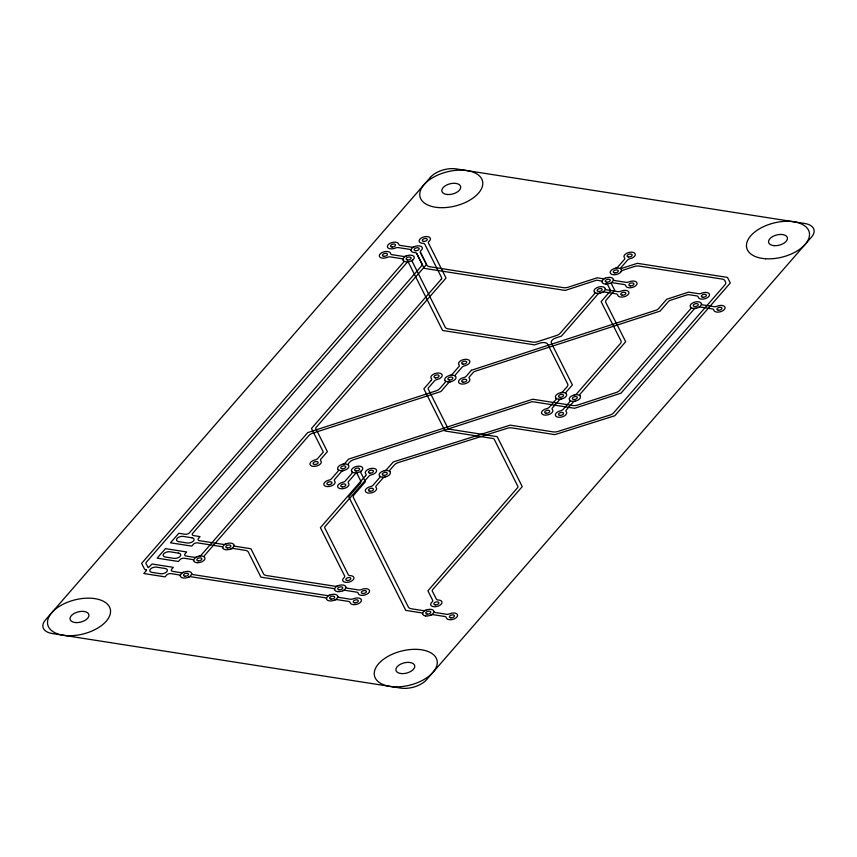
<?xml version="1.0" encoding="UTF-8"?>
<svg xmlns="http://www.w3.org/2000/svg" width="857" height="857" viewBox="0 0 857 857"><rect width="100%" height="100%" fill="white"/><g stroke="black" fill="none" stroke-linecap="round" stroke-linejoin="round"><path stroke-width="1.29" d="M148.432 567.591L152.075 564.013L173.328 567.334L171.732 569.166A3.224 1.757 -14.3 0 0 172.868 571.426L180.677 572.647A3.224 1.757 -14.3 0 0 183.591 572.208M148.197 567.559L146.022 563.638A3.224 1.757 -14.3 0 1 146.343 562.224L406.593 262.97A3.224 1.757 -14.3 0 1 409.068 261.653A5.806 3.16 -14.3 0 0 413.706 256.189A5.806 3.16 -14.3 0 0 404.386 257.1A5.806 3.16 -14.3 0 0 406.657 261.888A3.224 1.757 -14.3 0 1 408.628 262.767L442.598 330.47L534.543 344.868L540.039 343.089A6.449 3.514 -14.3 0 1 547.741 344.289L567.666 384.011A6.449 3.514 -14.3 0 1 567.013 386.839L563.038 391.413A3.224 1.757 -14.3 0 1 560.574 392.731M222.691 547.698A3.224 1.757 -14.3 0 0 221.138 546.562L197.678 542.888A3.224 1.757 -14.3 0 0 193.361 544.291L191.775 546.123L170.522 542.802L178.802 533.279L185.069 534.265A3.224 1.757 -14.3 0 0 189.386 532.861L421.794 265.616A3.224 1.757 -14.3 0 0 422.126 264.192L416.716 253.479A3.224 1.757 -14.3 0 0 414.745 252.601A5.806 3.16 -14.3 0 1 411.628 248.648A5.806 3.16 -14.3 0 1 419.844 245.98A5.806 3.16 -14.3 0 1 421.012 250.555A3.224 1.757 -14.3 0 0 420.369 252.29L426.518 264.459L192.654 533.375A3.224 1.757 -14.3 0 0 193.778 535.625L200.045 536.611L198.46 538.442A3.224 1.757 -14.3 0 0 199.585 540.692L223.045 544.366A3.224 1.757 -14.3 0 0 225.969 543.938M420.369 252.29L426.765 265.038A6.449 3.514 -14.3 0 0 429.678 266.709L563.488 287.663A6.449 3.514 -14.3 0 0 568.266 287.191L597.125 277.807L602.439 278.643A3.224 1.757 -14.3 0 0 605.353 278.204M416.706 253.479L424.161 268.337L565.181 290.427L596.568 280.218L600.521 280.839A3.224 1.757 -14.3 0 1 602.075 281.974M234.015 545.202A5.806 3.16 -14.3 0 1 225.905 549.787A5.806 3.16 -14.3 0 1 225.145 544.345A5.806 3.16 -14.3 0 1 234.015 545.202A3.224 1.757 -14.3 0 0 235.557 546.327L250.93 548.737L263.495 573.836A6.449 3.514 -14.3 0 0 266.42 575.518L334.926 586.242A3.224 1.757 -14.3 0 0 337.84 585.813M414.306 246.709A3.224 1.757 -14.3 0 1 411.392 247.148L400.262 245.402A3.224 1.757 -14.3 0 1 398.709 244.266A5.806 3.16 -14.3 0 0 391.938 242.542A5.806 3.16 -14.3 0 0 387.653 247.469A5.806 3.16 -14.3 0 0 395.431 248.027A3.224 1.757 -14.3 0 1 398.344 247.598L409.485 249.333A3.224 1.757 -14.3 0 1 411.039 250.469M406.229 255.997A3.224 1.757 -14.3 0 1 403.315 256.436L392.174 254.69A3.224 1.757 -14.3 0 1 390.621 253.554A5.806 3.16 -14.3 0 0 383.85 251.84A5.806 3.16 -14.3 0 0 379.576 256.757A5.806 3.16 -14.3 0 0 387.353 257.325A3.224 1.757 -14.3 0 1 390.267 256.886L401.408 258.632A3.224 1.757 -14.3 0 1 402.961 259.767M403.465 260.774A3.224 1.757 -14.3 0 1 403.326 262.456L141.63 563.381L144.372 568.844A3.224 1.757 -14.3 0 0 145.829 569.691M145.894 569.691A1.286 0.707 -14.3 0 1 146.354 570.601L143.805 573.526L165.047 576.857L166.644 575.026A3.224 1.757 -14.3 0 1 170.95 573.622L178.77 574.843A3.224 1.757 -14.3 0 1 180.324 575.979M191.647 573.569A5.806 3.16 -14.3 0 1 183.387 578.057A5.806 3.16 -14.3 0 1 182.895 572.551A5.806 3.16 -14.3 0 1 191.647 573.569A3.224 1.757 -14.3 0 0 193.189 574.608L326.838 595.54A3.224 1.757 -14.3 0 0 329.752 595.101M196.96 556.846A3.224 1.757 -14.3 0 1 194.036 557.286L186.226 556.054A3.224 1.757 -14.3 0 1 185.091 553.804L186.687 551.972L165.444 548.641L157.163 558.164L178.406 561.485L180.002 559.653A3.224 1.757 -14.3 0 1 184.319 558.25L192.129 559.482A3.224 1.757 -14.3 0 1 193.682 560.607M613.398 279.468A3.224 1.757 -14.3 0 0 614.951 280.603L626.081 282.339A3.224 1.757 -14.3 0 0 628.995 281.91A5.806 3.16 -14.3 0 1 636.783 282.467A5.806 3.16 -14.3 0 1 632.498 287.395A5.806 3.16 -14.3 0 1 625.728 285.67A3.224 1.757 -14.3 0 0 624.175 284.535L613.034 282.799A3.224 1.757 -14.3 0 0 610.12 283.228A5.806 3.16 -14.3 0 1 602.064 281.889A5.806 3.16 -14.3 0 1 609.541 277.336A5.806 3.16 -14.3 0 1 612.059 282.049A3.224 1.757 -14.3 0 0 611.416 283.785L614.715 290.277L606.488 299.725A6.449 3.514 -14.3 0 0 605.845 302.575L625.685 341.718L580.146 394.091A3.224 1.757 -14.3 0 0 580.007 395.773M615.369 268.284A3.224 1.757 -14.3 0 0 617.843 266.966L624.346 259.489A3.224 1.757 -14.3 0 0 624.485 257.796A5.806 3.16 -14.3 0 1 627.87 252.772A5.806 3.16 -14.3 0 1 635.198 253.929A5.806 3.16 -14.3 0 1 630.088 258.675A3.224 1.757 -14.3 0 0 627.613 259.992L621.1 267.48A3.224 1.757 -14.3 0 0 620.971 269.162A5.806 3.16 -14.3 0 1 616.119 274.594A5.806 3.16 -14.3 0 1 610.441 271.337A5.806 3.16 -14.3 0 1 619.504 268.316A3.224 1.757 -14.3 0 0 622.343 268.187L637.351 263.313L727.497 277.422L730.282 282.971L614.801 415.752L554.833 434.628L511.822 427.889A6.449 3.514 -14.3 0 0 507.151 428.329L398.334 462.566A6.449 3.514 -14.3 0 0 394.381 464.933L390.064 469.904A3.224 1.757 -14.3 0 0 389.924 471.586M379.63 476.106A3.224 1.757 -14.3 0 1 379.49 477.799L372.977 485.276A3.224 1.757 -14.3 0 1 370.513 486.594A5.806 3.16 -14.3 0 0 365.393 491.35A5.806 3.16 -14.3 0 0 372.72 492.496A5.806 3.16 -14.3 0 0 376.105 487.472A3.224 1.757 -14.3 0 1 376.244 485.79L382.758 478.302A3.224 1.757 -14.3 0 1 385.232 476.985M345.885 587.066A3.224 1.757 -14.3 0 0 347.439 588.202L358.569 589.948A3.224 1.757 -14.3 0 0 361.483 589.509A5.806 3.16 -14.3 0 1 369.271 590.066A5.806 3.16 -14.3 0 1 364.986 594.994A5.806 3.16 -14.3 0 1 358.215 593.28A3.224 1.757 -14.3 0 0 356.662 592.144L345.521 590.398A3.224 1.757 -14.3 0 0 342.607 590.827M337.808 596.451A5.806 3.16 -14.3 0 1 329.559 600.939A5.806 3.16 -14.3 0 1 329.067 595.444A5.806 3.16 -14.3 0 1 337.808 596.451A3.224 1.757 -14.3 0 0 339.351 597.49L350.492 599.236A3.224 1.757 -14.3 0 0 353.405 598.807A5.806 3.16 -14.3 0 1 361.183 599.364A5.806 3.16 -14.3 0 1 356.908 604.281A5.806 3.16 -14.3 0 1 350.138 602.567A3.224 1.757 -14.3 0 0 348.585 601.432L337.444 599.686A3.224 1.757 -14.3 0 0 334.53 600.125M433.931 611.416A3.224 1.757 -14.3 0 0 435.485 612.541L446.615 614.287A3.224 1.757 -14.3 0 0 449.529 613.858A5.806 3.16 -14.3 0 1 457.317 614.415A5.806 3.16 -14.3 0 1 453.032 619.343A5.806 3.16 -14.3 0 1 446.261 617.618A3.224 1.757 -14.3 0 0 444.708 616.483L433.567 614.737A3.224 1.757 -14.3 0 0 430.653 615.176M605.31 288.755A3.224 1.757 -14.3 0 0 606.863 289.891L618.004 291.637A3.224 1.757 -14.3 0 0 620.918 291.198A5.806 3.16 -14.3 0 1 628.695 291.766A5.806 3.16 -14.3 0 1 624.421 296.683A5.806 3.16 -14.3 0 1 617.64 294.969A3.224 1.757 -14.3 0 0 616.097 293.833L604.956 292.087A3.224 1.757 -14.3 0 0 602.043 292.516M449.925 375.398A3.224 1.757 -14.3 0 0 452.389 374.08L458.902 366.603A3.224 1.757 -14.3 0 0 459.041 364.921A5.806 3.16 -14.3 0 1 462.426 359.897A5.806 3.16 -14.3 0 1 469.754 361.043A5.806 3.16 -14.3 0 1 464.644 365.8A3.224 1.757 -14.3 0 0 462.169 367.117L455.656 374.595A3.224 1.757 -14.3 0 0 455.528 376.277M343.732 470.493A3.224 1.757 -14.3 0 0 341.257 471.811L334.755 479.288A3.224 1.757 -14.3 0 0 334.616 480.97A5.806 3.16 -14.3 0 1 331.231 485.994A5.806 3.16 -14.3 0 1 323.903 484.848A5.806 3.16 -14.3 0 1 329.013 480.102A3.224 1.757 -14.3 0 0 331.488 478.774L337.99 471.296A3.224 1.757 -14.3 0 0 338.129 469.615M351.959 471.779A3.224 1.757 -14.3 0 1 351.82 473.46L345.317 480.948A3.224 1.757 -14.3 0 1 342.843 482.266A5.806 3.16 -14.3 0 0 337.733 487.012A5.806 3.16 -14.3 0 0 345.06 488.169A5.806 3.16 -14.3 0 0 348.445 483.144A3.224 1.757 -14.3 0 1 348.585 481.452L355.087 473.975A3.224 1.757 -14.3 0 1 357.562 472.657A5.806 3.16 -14.3 0 0 362.2 467.194A5.806 3.16 -14.3 0 0 352.891 468.104A5.806 3.16 -14.3 0 0 355.162 472.893A3.224 1.757 -14.3 0 1 357.123 473.771L360.679 480.852A6.449 3.514 -14.3 0 1 360.026 483.691L348.703 496.706L405.757 610.388L421.055 612.787A3.224 1.757 -14.3 0 1 422.608 613.912M561.474 399.008A3.224 1.757 -14.3 0 0 559 400.326L552.497 407.814A3.224 1.757 -14.3 0 0 552.358 409.496A5.806 3.16 -14.3 0 1 548.962 414.52A5.806 3.16 -14.3 0 1 541.635 413.374A5.806 3.16 -14.3 0 1 546.755 408.618A3.224 1.757 -14.3 0 0 549.23 407.3L555.732 399.812A3.224 1.757 -14.3 0 0 555.872 398.13M701.433 303.807A3.224 1.757 -14.3 0 0 702.986 304.942L714.127 306.688A3.224 1.757 -14.3 0 0 717.041 306.249A5.806 3.16 -14.3 0 1 724.829 306.817A5.806 3.16 -14.3 0 1 720.544 311.734A5.806 3.16 -14.3 0 1 713.774 310.02A3.224 1.757 -14.3 0 0 712.221 308.884L701.08 307.138A3.224 1.757 -14.3 0 0 698.166 307.577M575.304 401.172A3.224 1.757 -14.3 0 0 572.83 402.49L566.327 409.978A3.224 1.757 -14.3 0 0 566.188 411.66A5.806 3.16 -14.3 0 1 562.803 416.684A5.806 3.16 -14.3 0 1 555.465 415.538A5.806 3.16 -14.3 0 1 560.585 410.782A3.224 1.757 -14.3 0 0 563.06 409.464L569.562 401.987A3.224 1.757 -14.3 0 0 569.701 400.294M188.369 577.232A3.224 1.757 -14.3 0 1 191.282 576.804L324.932 597.725A3.224 1.757 -14.3 0 1 326.485 598.861M198.888 556.214A3.224 1.757 -14.3 0 0 201.363 554.897L307.727 432.592L435.977 390.888A6.449 3.514 -14.3 0 0 439.812 388.542L445.083 382.49A3.224 1.757 -14.3 0 0 445.222 380.808M204.491 557.093A3.224 1.757 -14.3 0 1 204.63 555.411L308.884 435.527A6.449 3.514 -14.3 0 1 312.73 433.192L440.98 391.488L448.35 383.004A3.224 1.757 -14.3 0 1 450.825 381.686M600.104 293.148A3.224 1.757 -14.3 0 0 597.629 294.465L561.389 336.137L555.904 337.926A6.449 3.514 -14.3 0 0 551.405 343.1L572.39 384.932L566.306 391.928A3.224 1.757 -14.3 0 0 566.166 393.609M594.501 292.269A3.224 1.757 -14.3 0 1 594.362 293.962L560.232 333.202A6.449 3.514 -14.3 0 1 556.386 335.548L537.628 341.643A6.449 3.514 -14.3 0 1 532.85 342.114L448.115 328.842A6.449 3.514 -14.3 0 1 445.201 327.17L412.281 261.578A3.224 1.757 -14.3 0 1 412.935 259.842M230.737 548.951A3.224 1.757 -14.3 0 1 233.65 548.523L245.402 550.365A6.449 3.514 -14.3 0 1 248.326 552.037L260.903 577.147L333.009 588.438A3.224 1.757 -14.3 0 1 334.562 589.573M605.792 284.096A3.224 1.757 -14.3 0 1 607.763 284.974L610.655 290.673L601.111 301.653L620.961 340.797A6.449 3.514 -14.3 0 1 620.307 343.636L576.879 393.577A3.224 1.757 -14.3 0 1 574.404 394.895M342.832 464.205A3.224 1.757 -14.3 0 0 345.307 462.887L348.585 459.116L532.743 399.223L572.915 405.511A6.449 3.514 -14.3 0 0 577.693 405.04L616.001 392.581A6.449 3.514 -14.3 0 0 619.847 390.246L690.496 309.013A3.224 1.757 -14.3 0 0 690.635 307.32M348.435 465.083A3.224 1.757 -14.3 0 1 348.574 463.401L349.752 462.052A6.449 3.514 -14.3 0 1 353.587 459.716L532.197 401.633L574.608 408.275L621.004 393.181L693.763 309.516A3.224 1.757 -14.3 0 1 696.227 308.199M361.429 470.847A3.224 1.757 -14.3 0 0 360.786 472.582L365.393 481.773L354.08 494.789A6.449 3.514 -14.3 0 0 353.427 497.628L408.361 607.077A6.449 3.514 -14.3 0 0 411.274 608.759L422.972 610.591A3.224 1.757 -14.3 0 0 425.886 610.152M384.322 470.707A3.224 1.757 -14.3 0 0 386.796 469.39L393.277 461.944L510.215 425.147L553.215 431.885A6.449 3.514 -14.3 0 0 557.896 431.446L609.745 415.131A6.449 3.514 -14.3 0 0 613.698 412.763L724.904 284.888A6.449 3.514 -14.3 0 0 725.558 282.049L724.893 280.732A6.449 3.514 -14.3 0 0 721.98 279.05L639.054 266.066A6.449 3.514 -14.3 0 0 634.266 266.538L623.307 270.105A3.224 1.757 -14.3 0 0 621.143 271.605M430.396 177.335L45.432 619.986A19.336 10.53 -14.3 0 0 52.223 633.516L400.722 688.085A19.336 10.53 -14.3 0 0 426.604 679.665L811.568 237.014A19.336 10.53 -14.3 0 0 804.777 223.484L456.278 168.915A19.336 10.53 -14.3 0 0 430.396 177.335M441.312 279.189L311.487 428.468L323.314 452.035L317.647 458.559A3.224 1.757 -14.3 0 1 315.172 459.877A5.806 3.16 -14.3 0 0 310.052 464.633A5.806 3.16 -14.3 0 0 317.379 465.78A5.806 3.16 -14.3 0 0 320.775 460.755A3.224 1.757 -14.3 0 1 320.914 459.073L327.374 451.639L315.879 428.736A3.224 1.757 -14.3 0 1 316.212 427.311L446.026 278.032L428.446 243.002A3.224 1.757 -14.3 0 1 429.1 241.267A5.806 3.16 -14.3 0 0 427.922 236.682A5.806 3.16 -14.3 0 0 419.716 239.36A5.806 3.16 -14.3 0 0 422.822 243.302A3.224 1.757 -14.3 0 1 424.783 244.191L441.644 277.775A3.224 1.757 -14.3 0 1 441.312 279.189M431.253 380.326L423.872 388.81L445.051 430.996L492.786 438.473A3.224 1.757 -14.3 0 1 494.253 439.309L517.853 486.348A3.224 1.757 -14.3 0 1 517.532 487.772L427.922 590.816L432.678 600.307A3.224 1.757 -14.3 0 1 432.035 602.032A5.806 3.16 -14.3 0 0 433.203 606.617A5.806 3.16 -14.3 0 0 441.409 603.939A5.806 3.16 -14.3 0 0 438.302 599.996A3.224 1.757 -14.3 0 1 436.342 599.107L432.303 591.073A3.224 1.757 -14.3 0 1 432.635 589.659L522.245 486.615L497.178 436.674L449.443 429.196A3.224 1.757 -14.3 0 1 447.986 428.361L428.264 389.067A3.224 1.757 -14.3 0 1 428.596 387.653L434.52 380.84A3.224 1.757 -14.3 0 1 436.995 379.522A5.806 3.16 -14.3 0 0 442.105 374.766A5.806 3.16 -14.3 0 0 434.778 373.62A5.806 3.16 -14.3 0 0 431.392 378.644A3.224 1.757 -14.3 0 1 431.253 380.326M365.66 475.624L320.4 527.666L344.632 575.958A3.224 1.757 -14.3 0 1 343.989 577.693A5.806 3.16 -14.3 0 0 345.157 582.267A5.806 3.16 -14.3 0 0 353.363 579.6A5.806 3.16 -14.3 0 0 350.256 575.647A3.224 1.757 -14.3 0 1 348.296 574.768L324.792 527.933A3.224 1.757 -14.3 0 1 325.114 526.509L368.928 476.138A3.224 1.757 -14.3 0 1 371.392 474.821A5.806 3.16 -14.3 0 0 376.512 470.065A5.806 3.16 -14.3 0 0 369.185 468.918A5.806 3.16 -14.3 0 0 365.8 473.942A3.224 1.757 -14.3 0 1 365.66 475.624M471.446 370.245L466.229 376.255A3.224 1.757 -14.3 0 1 463.755 377.573A5.806 3.16 -14.3 0 0 458.634 382.318A5.806 3.16 -14.3 0 0 465.962 383.465A5.806 3.16 -14.3 0 0 469.357 378.451A3.224 1.757 -14.3 0 1 469.497 376.759L473.268 372.42A3.224 1.757 -14.3 0 1 475.185 371.252L660.115 311.112L668.524 301.439A3.224 1.757 -14.3 0 1 670.453 300.271L686.8 294.958A3.224 1.757 -14.3 0 1 689.189 294.722L696.655 295.89A3.224 1.757 -14.3 0 1 698.209 297.025A5.806 3.16 -14.3 0 0 704.979 298.739A5.806 3.16 -14.3 0 0 709.253 293.822A5.806 3.16 -14.3 0 0 701.476 293.255A3.224 1.757 -14.3 0 1 698.562 293.694L688.621 292.141L666.703 299.264L658.294 308.927A3.224 1.757 -14.3 0 1 656.376 310.095L471.446 370.245M191.839 537.757L183.291 536.418A4.606 2.507 -14.3 0 0 177.12 538.421A4.606 2.507 -14.3 0 0 178.738 541.645L187.287 542.984A4.606 2.507 -14.3 0 0 193.457 540.981A4.606 2.507 -14.3 0 0 191.839 537.757M178.47 553.119L169.922 551.779A4.606 2.507 -14.3 0 0 163.762 553.783A4.606 2.507 -14.3 0 0 165.38 557.018L173.928 558.357A4.606 2.507 -14.3 0 0 180.099 556.343A4.606 2.507 -14.3 0 0 178.47 553.119M165.112 568.48L156.563 567.152A4.606 2.507 -14.3 0 0 150.393 569.155A4.606 2.507 -14.3 0 0 152.01 572.38L160.559 573.719A4.606 2.507 -14.3 0 0 166.729 571.715A4.606 2.507 -14.3 0 0 165.112 568.48M438.698 207.576A32.234 17.558 -14.3 0 0 482.587 181.363A32.234 17.558 -14.3 0 0 432.496 177.795A32.234 17.558 -14.3 0 0 438.698 207.576M66.46 635.605A32.234 17.558 -14.3 0 0 110.349 609.381A32.234 17.558 -14.3 0 0 60.258 605.813A32.234 17.558 -14.3 0 0 66.46 635.605M393.181 686.757A32.234 17.558 -14.3 0 0 437.07 660.543A32.234 17.558 -14.3 0 0 386.978 656.976A32.234 17.558 -14.3 0 0 393.181 686.757M765.419 258.739A32.234 17.558 -14.3 0 0 809.308 232.515A32.234 17.558 -14.3 0 0 759.206 228.948A32.234 17.558 -14.3 0 0 765.419 258.739M75.727 622.578A9.673 5.271 -14.3 0 0 88.882 614.705A9.673 5.271 -14.3 0 0 73.841 613.644A9.673 5.271 -14.3 0 0 75.727 622.578M447.493 194.507A9.673 5.271 -14.3 0 0 460.659 186.644A9.673 5.271 -14.3 0 0 445.629 185.573A9.673 5.271 -14.3 0 0 447.493 194.507M401.547 673.591A9.673 5.271 -14.3 0 0 414.724 665.739A9.673 5.271 -14.3 0 0 399.705 664.657A9.673 5.271 -14.3 0 0 401.547 673.591M774.203 245.67A9.673 5.271 -14.3 0 0 787.379 237.807A9.673 5.271 -14.3 0 0 772.35 236.736A9.673 5.271 -14.3 0 0 774.203 245.67M415.688 250.715A2.582 1.403 -14.3 0 0 419.202 248.616A2.582 1.403 -14.3 0 0 415.195 248.326A2.582 1.403 -14.3 0 0 415.688 250.715M407.611 260.003A2.582 1.403 -14.3 0 0 411.124 257.903A2.582 1.403 -14.3 0 0 407.118 257.625A2.582 1.403 -14.3 0 0 407.611 260.003M423.776 241.417A2.582 1.403 -14.3 0 0 427.279 239.328A2.582 1.403 -14.3 0 0 423.272 239.039A2.582 1.403 -14.3 0 0 423.776 241.417M314.615 464.515A2.582 1.403 -14.3 0 0 318.129 462.416A2.582 1.403 -14.3 0 0 314.123 462.127A2.582 1.403 -14.3 0 0 314.615 464.515M392.045 247.009A2.582 1.403 -14.3 0 0 395.548 244.909A2.582 1.403 -14.3 0 0 391.542 244.631A2.582 1.403 -14.3 0 0 392.045 247.009M383.957 256.307A2.582 1.403 -14.3 0 0 387.471 254.208A2.582 1.403 -14.3 0 0 383.465 253.918A2.582 1.403 -14.3 0 0 383.957 256.307M614.812 272.922A2.582 1.403 -14.3 0 0 618.326 270.823A2.582 1.403 -14.3 0 0 614.319 270.533A2.582 1.403 -14.3 0 0 614.812 272.922M628.631 257.036A2.582 1.403 -14.3 0 0 632.145 254.936A2.582 1.403 -14.3 0 0 628.127 254.647A2.582 1.403 -14.3 0 0 628.631 257.036M606.735 282.21A2.582 1.403 -14.3 0 0 610.238 280.11A2.582 1.403 -14.3 0 0 606.231 279.832A2.582 1.403 -14.3 0 0 606.735 282.21M630.377 285.917A2.582 1.403 -14.3 0 0 633.891 283.817A2.582 1.403 -14.3 0 0 629.884 283.528A2.582 1.403 -14.3 0 0 630.377 285.917M598.647 291.498A2.582 1.403 -14.3 0 0 602.16 289.409A2.582 1.403 -14.3 0 0 598.154 289.12A2.582 1.403 -14.3 0 0 598.647 291.498M622.3 295.204A2.582 1.403 -14.3 0 0 625.814 293.105A2.582 1.403 -14.3 0 0 621.796 292.826A2.582 1.403 -14.3 0 0 622.3 295.204M702.858 297.261A2.582 1.403 -14.3 0 0 706.372 295.162A2.582 1.403 -14.3 0 0 702.365 294.883A2.582 1.403 -14.3 0 0 702.858 297.261M463.198 382.201A2.582 1.403 -14.3 0 0 466.711 380.101A2.582 1.403 -14.3 0 0 462.705 379.822A2.582 1.403 -14.3 0 0 463.198 382.201M694.781 306.56A2.582 1.403 -14.3 0 0 698.284 304.46A2.582 1.403 -14.3 0 0 694.277 304.171A2.582 1.403 -14.3 0 0 694.781 306.56M718.423 310.255A2.582 1.403 -14.3 0 0 721.937 308.156A2.582 1.403 -14.3 0 0 717.93 307.877A2.582 1.403 -14.3 0 0 718.423 310.255M463.187 364.15A2.582 1.403 -14.3 0 0 466.701 362.05A2.582 1.403 -14.3 0 0 462.684 361.761A2.582 1.403 -14.3 0 0 463.187 364.15M449.368 380.037A2.582 1.403 -14.3 0 0 452.882 377.937A2.582 1.403 -14.3 0 0 448.875 377.658A2.582 1.403 -14.3 0 0 449.368 380.037M435.345 604.871A2.582 1.403 -14.3 0 0 438.859 602.771A2.582 1.403 -14.3 0 0 434.853 602.482A2.582 1.403 -14.3 0 0 435.345 604.871M435.538 377.873A2.582 1.403 -14.3 0 0 439.052 375.773A2.582 1.403 -14.3 0 0 435.045 375.484A2.582 1.403 -14.3 0 0 435.538 377.873M347.299 580.521A2.582 1.403 -14.3 0 0 350.813 578.421A2.582 1.403 -14.3 0 0 346.806 578.143A2.582 1.403 -14.3 0 0 347.299 580.521M369.945 473.171A2.582 1.403 -14.3 0 0 373.448 471.082A2.582 1.403 -14.3 0 0 369.442 470.793A2.582 1.403 -14.3 0 0 369.945 473.171M342.275 468.843A2.582 1.403 -14.3 0 0 345.789 466.744A2.582 1.403 -14.3 0 0 341.782 466.465A2.582 1.403 -14.3 0 0 342.275 468.843M328.456 484.73A2.582 1.403 -14.3 0 0 331.97 482.63A2.582 1.403 -14.3 0 0 327.963 482.352A2.582 1.403 -14.3 0 0 328.456 484.73M356.105 471.007A2.582 1.403 -14.3 0 0 359.619 468.908A2.582 1.403 -14.3 0 0 355.612 468.629A2.582 1.403 -14.3 0 0 356.105 471.007M342.297 486.894A2.582 1.403 -14.3 0 0 345.8 484.794A2.582 1.403 -14.3 0 0 341.793 484.516A2.582 1.403 -14.3 0 0 342.297 486.894M383.775 475.346A2.582 1.403 -14.3 0 0 387.278 473.246A2.582 1.403 -14.3 0 0 383.272 472.957A2.582 1.403 -14.3 0 0 383.775 475.346M369.956 491.232A2.582 1.403 -14.3 0 0 373.47 489.133A2.582 1.403 -14.3 0 0 369.453 488.844A2.582 1.403 -14.3 0 0 369.956 491.232M339.222 589.809A2.582 1.403 -14.3 0 0 342.725 587.72A2.582 1.403 -14.3 0 0 338.719 587.431A2.582 1.403 -14.3 0 0 339.222 589.809M362.865 593.515A2.582 1.403 -14.3 0 0 366.378 591.416A2.582 1.403 -14.3 0 0 362.372 591.137A2.582 1.403 -14.3 0 0 362.865 593.515M331.134 599.107A2.582 1.403 -14.3 0 0 334.648 597.008A2.582 1.403 -14.3 0 0 330.641 596.718A2.582 1.403 -14.3 0 0 331.134 599.107M354.787 602.814A2.582 1.403 -14.3 0 0 358.301 600.714A2.582 1.403 -14.3 0 0 354.295 600.425A2.582 1.403 -14.3 0 0 354.787 602.814M427.268 614.158A2.582 1.403 -14.3 0 0 430.771 612.059A2.582 1.403 -14.3 0 0 426.765 611.769A2.582 1.403 -14.3 0 0 427.268 614.158M450.911 617.865A2.582 1.403 -14.3 0 0 454.424 615.765A2.582 1.403 -14.3 0 0 450.418 615.476A2.582 1.403 -14.3 0 0 450.911 617.865M573.847 399.533A2.582 1.403 -14.3 0 0 577.361 397.434A2.582 1.403 -14.3 0 0 573.354 397.145A2.582 1.403 -14.3 0 0 573.847 399.533M560.028 415.42A2.582 1.403 -14.3 0 0 563.542 413.32A2.582 1.403 -14.3 0 0 559.535 413.031A2.582 1.403 -14.3 0 0 560.028 415.42M560.017 397.359A2.582 1.403 -14.3 0 0 563.531 395.27A2.582 1.403 -14.3 0 0 559.525 394.981A2.582 1.403 -14.3 0 0 560.017 397.359M546.198 413.245A2.582 1.403 -14.3 0 0 549.712 411.156A2.582 1.403 -14.3 0 0 545.705 410.867A2.582 1.403 -14.3 0 0 546.198 413.245M184.973 576.215A2.582 1.403 -14.3 0 0 188.486 574.126A2.582 1.403 -14.3 0 0 184.48 573.836A2.582 1.403 -14.3 0 0 184.973 576.215M227.351 547.934A2.582 1.403 -14.3 0 0 230.854 545.845A2.582 1.403 -14.3 0 0 226.848 545.555A2.582 1.403 -14.3 0 0 227.351 547.934M198.331 560.853A2.582 1.403 -14.3 0 0 201.845 558.753A2.582 1.403 -14.3 0 0 197.838 558.475A2.582 1.403 -14.3 0 0 198.331 560.853M197.11 562.717A5.806 3.16 -14.3 0 0 204.973 557.982A5.806 3.16 -14.3 0 0 195.932 557.371A5.806 3.16 -14.3 0 0 197.11 562.717M382.543 477.21A5.806 3.16 -14.3 0 0 390.406 472.464A5.806 3.16 -14.3 0 0 381.365 471.864A5.806 3.16 -14.3 0 0 382.543 477.21M337.637 591.651A5.806 3.16 -14.3 0 0 345.896 587.163A5.806 3.16 -14.3 0 0 337.144 586.145A5.806 3.16 -14.3 0 0 337.637 591.651M425.683 615.99A5.806 3.16 -14.3 0 0 433.942 611.502A5.806 3.16 -14.3 0 0 425.19 610.495A5.806 3.16 -14.3 0 0 425.683 615.99M597.072 293.34A5.806 3.16 -14.3 0 0 605.321 288.852A5.806 3.16 -14.3 0 0 596.568 287.834A5.806 3.16 -14.3 0 0 597.072 293.34M448.147 381.911A5.806 3.16 -14.3 0 0 456.01 377.166A5.806 3.16 -14.3 0 0 446.968 376.555A5.806 3.16 -14.3 0 0 448.147 381.911M341.054 470.707A5.806 3.16 -14.3 0 0 348.917 465.972A5.806 3.16 -14.3 0 0 339.875 465.362A5.806 3.16 -14.3 0 0 341.054 470.707M558.796 399.233A5.806 3.16 -14.3 0 0 566.659 394.488A5.806 3.16 -14.3 0 0 557.618 393.888A5.806 3.16 -14.3 0 0 558.796 399.233M693.195 308.391A5.806 3.16 -14.3 0 0 701.444 303.903A5.806 3.16 -14.3 0 0 692.702 302.896A5.806 3.16 -14.3 0 0 693.195 308.391M572.626 401.397A5.806 3.16 -14.3 0 0 580.489 396.662A5.806 3.16 -14.3 0 0 571.448 396.052A5.806 3.16 -14.3 0 0 572.626 401.397"/></g></svg>
